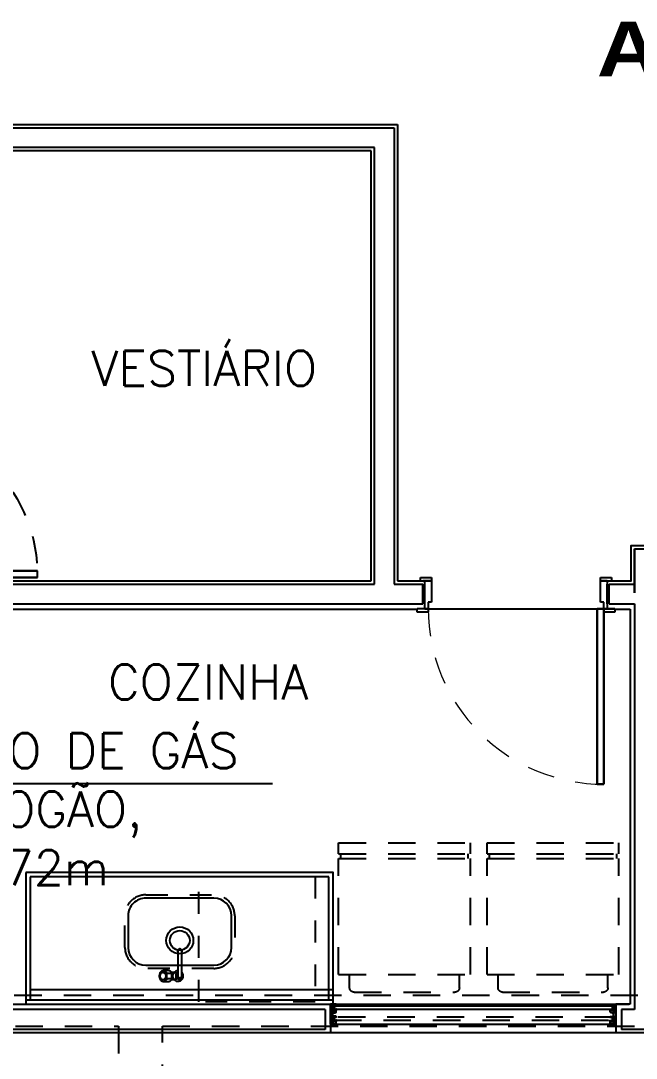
# Model space of a CAD drawing. Header units: millimetres. Extents: x 188.6 to 263.2, y 40.1 to 120.1.
# Drawn here: x 223.247 to 226.051, y 70.523 to 75.252 of the extents above; entities that cross this region are included whole.
import ezdxf

# ---------------------------------------------------------------- set-up
doc = ezdxf.new("R2010")
doc.units = ezdxf.units.MM
for name, pattern in [('HIDDEN2', [0.1875, 0.125, -0.0625]), ('XREF-TIPO$0$HIDDEN', [0.375, 0.25, -0.125]), ('XREF-TIPO$0$HIDDEN2', [0.1875, 0.125, -0.0625])]:
    doc.linetypes.add(name, pattern=pattern)
for name, color, linetype in [('ARQ', 8, 'Continuous'), ('ARQ-TXT', 8, 'Continuous'), ('ESTR-VIGAS', 11, 'HIDDEN2'), ('ESTRUTURA', 7, 'Continuous'), ('GAS-TEXTO', 7, 'Continuous'), ('INC-TEXTO', 7, 'Continuous'), ('XREF-TIPO$0$L-MC-LAYOUT MOLHADO', 8, 'Continuous'), ('XREF-TIPO$0$LAYOUT MOLHADO', 8, 'Continuous')]:
    doc.layers.add(name, color=color, linetype=linetype)
doc.styles.add('60-100', font='romans.shx', dxfattribs={"height": 0.16})
doc.styles.add('60-50', font='romans.shx', dxfattribs={"height": 0.08})
doc.styles.add('60-75', font='romans.shx', dxfattribs={"height": 0.12})
doc.styles.add('MC-ROMANS', font='romans')
doc.dimstyles.new('SETAS75', dxfattribs={"dimtxt": 0.16, "dimasz": 0.15, "dimexe": 0.15, "dimexo": 0, "dimgap": 0.1, "dimtad": 1, "dimzin": 10, "dimdsep": 46, "dimtxsty": '60-100', "dimblk1": 'OPEN', "dimblk2": 'OPEN', "dimsah": 1, "dimcen": 0, "dimclrd": 244, "dimclre": 244, "dimclrt": 7, "dimadec": 0, "dimazin": 0, "dimtfac": 1, "dimtix": 1, "dimtmove": 2, "dimatfit": 3, "dimldrblk": 'OPEN', "dimfxl": 0.15, "dimtolj": 1, "dimtzin": 6, "dimarcsym": 0})

# ---------------------------------------------------------------- blocks, each defined once
blk = doc.blocks.new('XREF-TIPO$0$A$C73AF7F6B')
at = {"color": 0}
for p, q in [((0.05, 0.14), (0.05, 0.825)), ((0.05, 0.825), (0.05, 0.14)), ((0.05, 0.825), (0.08, 0.825)), ((0.08, 0.825), (0.08, 0.14)), ((0.08, 0.14), (0.08, 0.825)), ((0, 0.155), (0.05, 0.155)), ((0, 0.14), (0, 0.155)), ((0.75, 0.155), (0.8, 0.155)), ((0.75, 0.14), (0.75, 0.155)), ((0.8, 0.155), (0.8, 0.14)), ((0, 0.14), (0.05, 0.14)), ((0.05, 0.14), (0.035, 0.14)), ((0.035, 0.015), (0.035, 0.14)), ((0.08, 0.14), (0.05, 0.14)), ((0.05, 0.14), (0.08, 0.14)), ((0.05, 0.14), (0.05, 0.095)), ((0.05, 0.095), (0.065, 0.095)), ((0.065, 0.095), (0.065, 0.015)), ((0.735, 0.095), (0.75, 0.095)), ((0.735, 0.015), (0.735, 0.095)), ((0.765, 0.14), (0.75, 0.14)), ((0.75, 0.095), (0.75, 0.14)), ((0.75, 0.14), (0.8, 0.14)), ((0.765, 0.14), (0.765, 0.015)), ((0.015, 0), (0.015, 0.015)), ((0.065, 0.015), (0.015, 0.015)), ((0.035, 0.015), (0.065, 0.015)), ((0.065, 0.015), (0.065, 0)), ((0.735, 0), (0.735, 0.015)), ((0.735, 0.015), (0.775, 0.015)), ((0.785, 0.015), (0.735, 0.015)), ((0.785, 0.015), (0.785, 0)), ((0.065, 0), (0.015, 0)), ((0.785, 0), (0.735, 0))]:
    blk.add_line(p, q, dxfattribs=at)
at = {"color": 0, "linetype": 'XREF-TIPO$0$HIDDEN2'}
blk.add_arc((0.0627, 0.1378), 0.6873, 0.1848, 91.0562, dxfattribs=at)
blk = doc.blocks.new('XREF-TIPO$0$A$C09674F7B')
h = blk.add_hatch()
h.set_pattern_fill('ANSI31', color=0, scale=0.0003, style=0)
h.paths.add_polyline_path([(0.0148, 0.0907), (0.0258, 0.0907), (0.0258, 0.0824), (0.0166, 0.0824), (0.0148, 0.0824)])
h = blk.add_hatch()
h.set_pattern_fill('ANSI31', color=0, scale=0.0003, style=0)
h.paths.add_polyline_path([(1.2852, 0.0824), (1.2852, 0.0907), (1.2742, 0.0907), (1.2742, 0.0824)])
h = blk.add_hatch()
h.set_pattern_fill('ANSI31', color=0, scale=0.0003, style=0)
h.paths.add_polyline_path([(0.0148, 0.0324), (0.0148, 0.0357), (0.0258, 0.0357), (0.0258, 0.0324), (0.0245, 0.0324)])
h = blk.add_hatch()
h.set_pattern_fill('ANSI31', color=0, scale=0.0003, style=0)
h.paths.add_polyline_path([(1.2742, 0.0305), (1.2742, 0.0338), (1.2852, 0.0338), (1.2852, 0.0305), (1.2838, 0.0305)])
at = {"color": 0}
for p, q in [((0, 0), (0, 0.0919)), ((0.0108, 0.0369), (0.0108, 0.0519)), ((0.0258, 0.0919), (1.2742, 0.0919)), ((1.2892, 0.035), (1.2892, 0.0519)), ((1.3, 0.035), (1.3, 0.0519)), ((0.0108, 0), (0.0108, 0.0353)), ((0.0144, 0), (1.289, 0))]:
    blk.add_line(p, q, dxfattribs=at)
for points in [[(0.0258, 0.0919), (0, 0.0919), (0, 0.0519), (0.0144, 0.0519, 0.446841), (0.0148, 0.0523), (0.0148, 0.0526, 0.480957), (0.0143, 0.0531), (0.0138, 0.0531), (0.0138, 0.0547, 0.329606), (0.0135, 0.0551), (0.0133, 0.0552), (0.0129, 0.0552), (0.0127, 0.0549), (0.0127, 0.0535, -0.409991), (0.0123, 0.0531), (0.0112, 0.0531, -0.414214), (0.0108, 0.0535), (0.0108, 0.0903, -0.414214), (0.0112, 0.0907), (0.0123, 0.0907, -0.414214), (0.0127, 0.0903), (0.0127, 0.0833, 0.414214), (0.0131, 0.0829), (0.0134, 0.0829, 0.414214), (0.0138, 0.0833), (0.0138, 0.0903, -0.414214), (0.0142, 0.0907), (0.0258, 0.0907), (0.0258, 0.0919)], [(1.2742, 0.0919), (1.3, 0.0919), (1.3, 0.0519), (1.2856, 0.0519, -0.446841), (1.2852, 0.0523), (1.2852, 0.0526, -0.480957), (1.2857, 0.0531), (1.2862, 0.0531), (1.2862, 0.0547, -0.329606), (1.2865, 0.0551), (1.2867, 0.0552), (1.2871, 0.0552), (1.2873, 0.0549), (1.2873, 0.0535, 0.409991), (1.2877, 0.0531), (1.2888, 0.0531, 0.414214), (1.2892, 0.0535), (1.2892, 0.0903, 0.414214), (1.2888, 0.0907), (1.2877, 0.0907, 0.414214), (1.2873, 0.0903), (1.2873, 0.0833, -0.414214), (1.2869, 0.0829), (1.2866, 0.0829, -0.414214), (1.2862, 0.0833), (1.2862, 0.0903, 0.414214), (1.2858, 0.0907), (1.2742, 0.0907), (1.2742, 0.0919)], [(0.0258, 0.0369), (0, 0.0369), (0, 0), (0.0144, 0, 0.446841), (0.0148, 0.0004), (0.0148, 0.0007, 0.480957), (0.0143, 0.0012), (0.0138, 0.0012), (0.0138, 0.0028, 0.329606), (0.0135, 0.0032), (0.0133, 0.0033), (0.0129, 0.0033), (0.0127, 0.0029), (0.0127, 0.0016, -0.409991), (0.0123, 0.0012), (0.0112, 0.0012, -0.414214), (0.0108, 0.0016), (0.0108, 0.0353, -0.414214), (0.0112, 0.0357), (0.0123, 0.0357, -0.414214), (0.0127, 0.0353), (0.0127, 0.0333, 0.414214), (0.0131, 0.0329), (0.0134, 0.0329, 0.414214), (0.0138, 0.0333), (0.0138, 0.0353, -0.414214), (0.0142, 0.0357), (0.0258, 0.0357), (0.0258, 0.0369)], [(1.2742, 0.035), (1.3, 0.035), (1.3, 0), (1.2856, 0, -0.446841), (1.2852, 0.0004), (1.2852, 0.0007, -0.480957), (1.2857, 0.0012), (1.2862, 0.0012), (1.2862, 0.0028, -0.329606), (1.2865, 0.0032), (1.2867, 0.0033), (1.2871, 0.0033), (1.2873, 0.0029), (1.2873, 0.0016, 0.409991), (1.2877, 0.0012), (1.2888, 0.0012, 0.414214), (1.2892, 0.0016), (1.2892, 0.0334, 0.414214), (1.2888, 0.0338), (1.2877, 0.0338, 0.414214), (1.2873, 0.0334), (1.2873, 0.0313, -0.414214), (1.2869, 0.0309), (1.2866, 0.0309, -0.414214), (1.2862, 0.0313), (1.2862, 0.0334, 0.414214), (1.2858, 0.0338), (1.2742, 0.0338), (1.2742, 0.035)]]:
    blk.add_lwpolyline(points, format="xyb", dxfattribs=at)
for points in [[(0.0011, 0.0907), (0.0097, 0.0907), (0.0097, 0.0532), (0.0011, 0.0532), (0.0011, 0.0907)], [(0.0014, 0.0904), (0.0094, 0.0904), (0.0094, 0.0535), (0.0014, 0.0535)], [(0.0258, 0.0907), (0.0148, 0.0907), (0.0148, 0.0824), (0.0258, 0.0824)], [(0.0166, 0.0684), (1.2838, 0.0684), (1.2838, 0.0824), (0.0166, 0.0824)], [(1.2742, 0.0907), (1.2852, 0.0907), (1.2852, 0.0824), (1.2742, 0.0824)], [(1.2989, 0.0907), (1.2903, 0.0907), (1.2903, 0.0532), (1.2989, 0.0532), (1.2989, 0.0907)], [(1.2986, 0.0904), (1.2906, 0.0904), (1.2906, 0.0535), (1.2986, 0.0535)], [(0.0011, 0.0357), (0.0097, 0.0357), (0.0097, 0.0013), (0.0011, 0.0013), (0.0011, 0.0357)], [(0.0014, 0.0354), (0.0094, 0.0354), (0.0094, 0.0016), (0.0014, 0.0016)], [(0.0258, 0.0357), (0.0148, 0.0357), (0.0148, 0.0324), (0.0258, 0.0324)], [(1.2742, 0.0338), (1.2852, 0.0338), (1.2852, 0.0305), (1.2742, 0.0305)], [(1.2989, 0.0338), (1.2903, 0.0338), (1.2903, 0.0013), (1.2989, 0.0013), (1.2989, 0.0338)], [(1.2986, 0.0335), (1.2906, 0.0335), (1.2906, 0.0016), (1.2986, 0.0016)]]:
    blk.add_lwpolyline(points, close=True, dxfattribs=at)
for points in [[(0.0258, 0.0581), (0.0258, 0.0654), (0.0257, 0.0656), (0.0254, 0.0658), (0.0252, 0.0658), (0.0249, 0.0656), (0.0248, 0.0654), (0.0248, 0.0648), (0.0148, 0.0648), (0.0141, 0.065), (0.0138, 0.0658), (0.0138, 0.0818), (0.0135, 0.0825), (0.0124, 0.0829), (0.0122, 0.0834), (0.0125, 0.0835), (0.0126, 0.0838), (0.0124, 0.0892), (0.012, 0.0894), (0.0117, 0.0894), (0.0113, 0.0892), (0.0112, 0.0839), (0.0112, 0.0834), (0.0117, 0.0822), (0.0128, 0.0818), (0.0128, 0.0658), (0.0134, 0.0643), (0.0148, 0.0638), (0.0244, 0.0638), (0.0247, 0.0636), (0.0248, 0.0634), (0.0248, 0.0581), (0.0241, 0.0558), (0.0224, 0.0544), (0.0193, 0.0534), (0.0162, 0.0529), (0.0159, 0.053), (0.0158, 0.0533), (0.0158, 0.0539), (0.0155, 0.0548), (0.0148, 0.0556), (0.0139, 0.0561), (0.0136, 0.0562), (0.0134, 0.0563), (0.0116, 0.0563), (0.0113, 0.0561), (0.0112, 0.0557), (0.0114, 0.0554), (0.0122, 0.055), (0.0124, 0.055), (0.0126, 0.055), (0.013, 0.0553), (0.0134, 0.0553), (0.0142, 0.0548), (0.0144, 0.0545), (0.0144, 0.0542), (0.0138, 0.0539), (0.0138, 0.0536), (0.0139, 0.0534), (0.0142, 0.0533), (0.0148, 0.0533), (0.0148, 0.0523), (0.0149, 0.052), (0.0152, 0.0519), (0.0191, 0.0523), (0.0228, 0.0535), (0.025, 0.0553), (0.0258, 0.0581)], [(0.0184, 0.0673), (0.019, 0.0675), (0.0197, 0.0676), (0.0199, 0.0677), (0.02, 0.068), (0.0198, 0.0683), (0.0189, 0.0683), (0.0179, 0.068), (0.017, 0.0674), (0.0169, 0.0672), (0.0169, 0.067), (0.0172, 0.0664), (0.0179, 0.0662), (0.021, 0.0662), (0.0211, 0.0661), (0.0212, 0.066), (0.0212, 0.0659), (0.0212, 0.0658), (0.0214, 0.0657), (0.0242, 0.0657), (0.0243, 0.0658), (0.0244, 0.0659), (0.0244, 0.066), (0.0244, 0.0661), (0.0246, 0.0662), (0.0256, 0.0662), (0.0258, 0.0662), (0.0258, 0.066), (0.0258, 0.0646), (0.0259, 0.0643), (0.0262, 0.0642), (0.0264, 0.0643), (0.0266, 0.0645), (0.0271, 0.0664), (0.0277, 0.0672), (0.0289, 0.0676), (0.029, 0.0678), (0.029, 0.0682), (0.0288, 0.0683), (0.0276, 0.0683), (0.0269, 0.0681), (0.0263, 0.0674), (0.0263, 0.0674), (0.0261, 0.0673), (0.0248, 0.0673), (0.0255, 0.0675), (0.0261, 0.0676), (0.0264, 0.0677), (0.0265, 0.068), (0.0265, 0.0682), (0.0264, 0.0683), (0.0253, 0.0683), (0.0243, 0.0679), (0.0235, 0.0674), (0.0234, 0.0673), (0.0232, 0.0673), (0.0214, 0.0673), (0.0221, 0.0675), (0.0228, 0.0676), (0.0231, 0.0677), (0.0232, 0.068), (0.0231, 0.0683), (0.0219, 0.0683), (0.0209, 0.068), (0.0201, 0.0674), (0.02, 0.0673), (0.0198, 0.0673), (0.0184, 0.0673)], [(1.2816, 0.0673), (1.281, 0.0675), (1.2803, 0.0676), (1.2801, 0.0677), (1.28, 0.068), (1.2802, 0.0683), (1.2811, 0.0683), (1.2821, 0.068), (1.283, 0.0674), (1.2831, 0.0672), (1.2831, 0.067), (1.2828, 0.0664), (1.2822, 0.0662), (1.2791, 0.0662), (1.2789, 0.0661), (1.2789, 0.066), (1.2789, 0.0659), (1.2788, 0.0658), (1.2787, 0.0657), (1.2759, 0.0657), (1.2757, 0.0658), (1.2757, 0.0659), (1.2757, 0.066), (1.2756, 0.0661), (1.2755, 0.0662), (1.2744, 0.0662), (1.2743, 0.0662), (1.2742, 0.066), (1.2742, 0.0646), (1.2741, 0.0643), (1.2738, 0.0642), (1.2736, 0.0643), (1.2734, 0.0645), (1.2729, 0.0664), (1.2723, 0.0672), (1.2711, 0.0676), (1.271, 0.0678), (1.271, 0.0682), (1.2713, 0.0683), (1.2724, 0.0683), (1.2731, 0.0681), (1.2737, 0.0674), (1.2738, 0.0674), (1.274, 0.0673), (1.2752, 0.0673), (1.2746, 0.0675), (1.2739, 0.0676), (1.2736, 0.0677), (1.2735, 0.068), (1.2735, 0.0682), (1.2736, 0.0683), (1.2747, 0.0683), (1.2757, 0.0679), (1.2765, 0.0674), (1.2767, 0.0673), (1.2768, 0.0673), (1.2786, 0.0673), (1.2779, 0.0675), (1.2773, 0.0676), (1.2769, 0.0677), (1.2768, 0.068), (1.2769, 0.0683), (1.2781, 0.0683), (1.2791, 0.068), (1.2799, 0.0674), (1.2801, 0.0673), (1.2802, 0.0673), (1.2816, 0.0673)], [(1.2742, 0.0581), (1.2742, 0.0654), (1.2743, 0.0656), (1.2746, 0.0658), (1.2748, 0.0658), (1.2751, 0.0656), (1.2752, 0.0654), (1.2752, 0.0648), (1.2852, 0.0648), (1.2859, 0.065), (1.2862, 0.0658), (1.2862, 0.0818), (1.2865, 0.0825), (1.2877, 0.0829), (1.2878, 0.0834), (1.2875, 0.0835), (1.2874, 0.0838), (1.2876, 0.0892), (1.288, 0.0894), (1.2883, 0.0894), (1.2887, 0.0892), (1.2888, 0.0839), (1.2888, 0.0834), (1.2884, 0.0822), (1.2872, 0.0818), (1.2872, 0.0658), (1.2866, 0.0643), (1.2852, 0.0638), (1.2756, 0.0638), (1.2754, 0.0636), (1.2752, 0.0634), (1.2752, 0.0581), (1.2759, 0.0558), (1.2776, 0.0544), (1.2807, 0.0534), (1.2838, 0.0529), (1.2841, 0.053), (1.2842, 0.0533), (1.2842, 0.0539), (1.2845, 0.0548), (1.2852, 0.0556), (1.2861, 0.0561), (1.2864, 0.0562), (1.2866, 0.0563), (1.2884, 0.0563), (1.2887, 0.0561), (1.2888, 0.0557), (1.2886, 0.0554), (1.2878, 0.055), (1.2877, 0.055), (1.2875, 0.055), (1.287, 0.0553), (1.2866, 0.0553), (1.2858, 0.0548), (1.2856, 0.0545), (1.2857, 0.0542), (1.2862, 0.0539), (1.2862, 0.0536), (1.2861, 0.0534), (1.2858, 0.0533), (1.2852, 0.0533), (1.2852, 0.0523), (1.2851, 0.052), (1.2848, 0.0519), (1.281, 0.0523), (1.2772, 0.0535), (1.275, 0.0553), (1.2742, 0.0581)], [(0.0258, 0.0062), (0.0258, 0.0154), (0.0257, 0.0156), (0.0254, 0.0158), (0.0252, 0.0158), (0.0249, 0.0156), (0.0248, 0.0154), (0.0248, 0.0148), (0.0148, 0.0148), (0.0141, 0.015), (0.0138, 0.0158), (0.0138, 0.0318), (0.0135, 0.0325), (0.0124, 0.0329), (0.0122, 0.0334), (0.0125, 0.0335), (0.0126, 0.0338), (0.0124, 0.0342), (0.012, 0.0344), (0.0117, 0.0344), (0.0113, 0.0342), (0.0112, 0.0339), (0.0112, 0.0334), (0.0117, 0.0322), (0.0128, 0.0318), (0.0128, 0.0158), (0.0134, 0.0143), (0.0148, 0.0138), (0.0244, 0.0138), (0.0247, 0.0136), (0.0248, 0.0134), (0.0248, 0.0062), (0.0241, 0.0039), (0.0224, 0.0025), (0.0194, 0.0015), (0.0162, 0.001), (0.016, 0.0011), (0.0158, 0.0014), (0.0158, 0.002), (0.0155, 0.0029), (0.0148, 0.0037), (0.0139, 0.0042), (0.0136, 0.0043), (0.0134, 0.0043), (0.0116, 0.0043), (0.0113, 0.0042), (0.0112, 0.0038), (0.0114, 0.0035), (0.0122, 0.0031), (0.0124, 0.003), (0.0126, 0.0031), (0.013, 0.0033), (0.0134, 0.0033), (0.0142, 0.0029), (0.0144, 0.0026), (0.0144, 0.0023), (0.0138, 0.002), (0.0138, 0.0017), (0.0139, 0.0015), (0.0142, 0.0013), (0.0148, 0.0013), (0.0148, 0.0004), (0.0149, 0.0001), (0.0152, 0), (0.0191, 0.0004), (0.0228, 0.0016), (0.025, 0.0034), (0.0258, 0.0062)], [(0.0184, 0.0173), (0.019, 0.0175), (0.0197, 0.0176), (0.0199, 0.0177), (0.02, 0.018), (0.0198, 0.0183), (0.0189, 0.0183), (0.0179, 0.018), (0.017, 0.0174), (0.0169, 0.0172), (0.0169, 0.017), (0.0172, 0.0164), (0.0179, 0.0162), (0.021, 0.0162), (0.0211, 0.0161), (0.0212, 0.016), (0.0212, 0.0159), (0.0212, 0.0158), (0.0214, 0.0157), (0.0242, 0.0157), (0.0243, 0.0158), (0.0244, 0.0159), (0.0244, 0.016), (0.0244, 0.0161), (0.0246, 0.0162), (0.0256, 0.0162), (0.0258, 0.0162), (0.0258, 0.016), (0.0258, 0.0146), (0.0259, 0.0143), (0.0262, 0.0142), (0.0264, 0.0143), (0.0266, 0.0145), (0.0271, 0.0164), (0.0277, 0.0172), (0.0289, 0.0176), (0.029, 0.0178), (0.029, 0.0182), (0.0288, 0.0183), (0.0276, 0.0183), (0.0269, 0.0181), (0.0263, 0.0174), (0.0263, 0.0174), (0.0261, 0.0173), (0.0248, 0.0173), (0.0255, 0.0175), (0.0261, 0.0176), (0.0264, 0.0177), (0.0265, 0.018), (0.0265, 0.0182), (0.0264, 0.0183), (0.0253, 0.0183), (0.0243, 0.0179), (0.0235, 0.0174), (0.0234, 0.0173), (0.0232, 0.0173), (0.0214, 0.0173), (0.0221, 0.0175), (0.0228, 0.0176), (0.0231, 0.0177), (0.0232, 0.018), (0.0231, 0.0183), (0.0219, 0.0183), (0.0209, 0.018), (0.0201, 0.0174), (0.02, 0.0173), (0.0198, 0.0173), (0.0184, 0.0173)], [(1.2816, 0.0154), (1.281, 0.0156), (1.2803, 0.0157), (1.2801, 0.0158), (1.28, 0.0161), (1.2802, 0.0164), (1.2811, 0.0164), (1.2821, 0.0161), (1.283, 0.0155), (1.2831, 0.0153), (1.2831, 0.0151), (1.2828, 0.0145), (1.2821, 0.0143), (1.2791, 0.0143), (1.2789, 0.0142), (1.2789, 0.0141), (1.2789, 0.014), (1.2788, 0.0139), (1.2787, 0.0138), (1.2759, 0.0138), (1.2757, 0.0139), (1.2757, 0.014), (1.2757, 0.0141), (1.2756, 0.0142), (1.2755, 0.0143), (1.2744, 0.0143), (1.2743, 0.0142), (1.2742, 0.0141), (1.2742, 0.0127), (1.2741, 0.0124), (1.2738, 0.0123), (1.2736, 0.0124), (1.2734, 0.0126), (1.2729, 0.0145), (1.2723, 0.0153), (1.2711, 0.0157), (1.271, 0.0159), (1.271, 0.0162), (1.2713, 0.0164), (1.2724, 0.0164), (1.2731, 0.0161), (1.2737, 0.0155), (1.2738, 0.0155), (1.274, 0.0154), (1.2752, 0.0154), (1.2746, 0.0156), (1.2739, 0.0157), (1.2736, 0.0158), (1.2735, 0.0161), (1.2735, 0.0163), (1.2736, 0.0164), (1.2747, 0.0164), (1.2757, 0.016), (1.2765, 0.0155), (1.2767, 0.0154), (1.2768, 0.0154), (1.2786, 0.0154), (1.2779, 0.0156), (1.2773, 0.0157), (1.2769, 0.0158), (1.2768, 0.0161), (1.2769, 0.0164), (1.2781, 0.0164), (1.2791, 0.0161), (1.2799, 0.0155), (1.2801, 0.0154), (1.2802, 0.0154), (1.2816, 0.0154)], [(1.2742, 0.0062), (1.2742, 0.0134), (1.2743, 0.0137), (1.2746, 0.0138), (1.2748, 0.0138), (1.2751, 0.0137), (1.2752, 0.0134), (1.2752, 0.0128), (1.2852, 0.0128), (1.2859, 0.0131), (1.2862, 0.0138), (1.2862, 0.0298), (1.2865, 0.0306), (1.2876, 0.031), (1.2878, 0.0314), (1.2875, 0.0316), (1.2874, 0.0319), (1.2876, 0.0323), (1.288, 0.0325), (1.2883, 0.0325), (1.2887, 0.0323), (1.2888, 0.032), (1.2888, 0.0314), (1.2884, 0.0303), (1.2872, 0.0298), (1.2872, 0.0138), (1.2866, 0.0124), (1.2852, 0.0118), (1.2756, 0.0118), (1.2754, 0.0117), (1.2752, 0.0114), (1.2752, 0.0062), (1.2759, 0.0039), (1.2776, 0.0025), (1.2807, 0.0015), (1.2838, 0.001), (1.2841, 0.0011), (1.2842, 0.0014), (1.2842, 0.002), (1.2845, 0.0029), (1.2852, 0.0037), (1.2861, 0.0042), (1.2864, 0.0043), (1.2866, 0.0043), (1.2884, 0.0043), (1.2887, 0.0042), (1.2888, 0.0038), (1.2886, 0.0035), (1.2878, 0.0031), (1.2877, 0.003), (1.2875, 0.0031), (1.287, 0.0033), (1.2866, 0.0033), (1.2858, 0.0029), (1.2856, 0.0026), (1.2857, 0.0023), (1.2862, 0.002), (1.2862, 0.0017), (1.2861, 0.0015), (1.2858, 0.0013), (1.2852, 0.0013), (1.2852, 0.0004), (1.2851, 0.0001), (1.2848, 0), (1.281, 0.0004), (1.2772, 0.0016), (1.275, 0.0034), (1.2742, 0.0062)]]:
    blk.add_lwpolyline(points, dxfattribs=at)
at = {"color": 0, "linetype": 'XREF-TIPO$0$HIDDEN', "ltscale": 0.5}
blk.add_lwpolyline([(0.0166, 0.0184), (1.2838, 0.0184), (1.2838, 0.0324), (0.0166, 0.0324)], close=True, dxfattribs=at)
blk = doc.blocks.new('XREF-TIPO$0$geladeira')
at = {"color": 0, "linetype": 'XREF-TIPO$0$HIDDEN2'}
for p, q in [((209.0014, 120.7692), (209.0014, 121.3692)), ((209.0014, 121.3692), (209.5314, 121.3692)), ((209.5314, 120.7692), (209.5314, 121.3692)), ((209.5314, 121.3592), (209.5514, 121.3592)), ((209.5514, 120.7692), (209.5514, 121.3692)), ((209.5514, 121.3692), (209.6014, 121.3692)), ((209.6014, 120.7692), (209.6014, 121.3692)), ((208.9417, 121.3192), (209.0014, 121.3192)), ((208.9217, 120.8392), (208.9217, 121.2992)), ((208.9417, 120.8192), (209.0014, 120.8192)), ((209.0014, 120.7692), (209.5314, 120.7692)), ((209.5314, 120.7792), (209.5514, 120.7792)), ((209.5514, 120.7692), (209.6014, 120.7692))]:
    blk.add_line(p, q, dxfattribs=at)
for centre, start, end in [((208.9417, 121.2992), 90, 180), ((208.9417, 120.8392), 180, 270)]:
    blk.add_arc(centre, 0.02, start, end, dxfattribs=at)
blk = doc.blocks.new('XREF-TIPO$0$A$C0189091C')
at = {"color": 0}
for p, q in [((0.05, 0.1425), (0.05, 0.9425)), ((0.05, 0.9425), (0.08, 0.9425)), ((0.08, 0.9425), (0.05, 0.9425)), ((0.05, 0.9425), (0.05, 0.1425)), ((0.08, 0.9425), (0.08, 0.1425)), ((0.08, 0.1425), (0.08, 0.9425)), ((0, 0.1575), (0.05, 0.1575)), ((0, 0.1425), (0, 0.1575)), ((0.05, 0.1425), (0, 0.1425)), ((0, 0.1425), (0.05, 0.1425)), ((0.035, 0.015), (0.035, 0.1425)), ((0.08, 0.1425), (0.05, 0.1425)), ((0.05, 0.1425), (0.08, 0.1425)), ((0.05, 0.1425), (0.05, 0.1125)), ((0.85, 0.1575), (0.9, 0.1575)), ((0.85, 0.1425), (0.85, 0.1575)), ((0.865, 0.1425), (0.85, 0.1425)), ((0.85, 0.1125), (0.85, 0.1425)), ((0.85, 0.1425), (0.9, 0.1425)), ((0.865, 0.1425), (0.865, 0.015)), ((0.9, 0.1575), (0.9, 0.1425)), ((0.05, 0.1125), (0.065, 0.1125)), ((0.065, 0.1125), (0.065, 0.015)), ((0.835, 0.1125), (0.85, 0.1125)), ((0.835, 0.015), (0.835, 0.1125)), ((0.015, 0), (0.015, 0.015)), ((0.065, 0.015), (0.015, 0.015)), ((0.065, 0), (0.015, 0)), ((0.035, 0.015), (0.065, 0.015)), ((0.065, 0.015), (0.065, 0)), ((0.835, 0), (0.835, 0.015)), ((0.835, 0.015), (0.875, 0.015)), ((0.885, 0.015), (0.835, 0.015)), ((0.885, 0), (0.835, 0)), ((0.885, 0.015), (0.885, 0))]:
    blk.add_line(p, q, dxfattribs=at)
at = {"color": 0, "linetype": 'XREF-TIPO$0$HIDDEN2', "lineweight": 13}
blk.add_arc((0.05, 0.1425), 0.8, 360, 90, dxfattribs=at)
blk = doc.blocks.new('XREF-TIPO$0$CUBA_BL47_SUPERIOR')
for p, q in [((0.155, 0.1123), (-0.155, 0.1123)), ((-0.235, 0.0323), (-0.235, -0.1128)), ((0.235, -0.1128), (0.235, 0.0323)), ((-0.155, -0.1928), (0.155, -0.1928))]:
    blk.add_line(p, q)
at = {"color": 8, "linetype": 'XREF-TIPO$0$HIDDEN2', "ltscale": 0.5}
blk.add_lwpolyline([(-0.25, 0.0323, -0.414214), (-0.155, 0.1273), (0.155, 0.1273, -0.414214), (0.25, 0.0323), (0.25, -0.1128, -0.414214), (0.155, -0.2078), (-0.155, -0.2078, -0.414214), (-0.25, -0.1128)], format="xyb", close=True, dxfattribs=at)
at = {"color": 8}
blk.add_circle((0, 0), 0.0615, dxfattribs=at)
blk.add_circle((0, 0), 0.0449)
for centre, start, end in [((-0.155, 0.0323), 90, 180), ((0.155, 0.0323), 0, 90), ((-0.155, -0.1128), 180, 270), ((0.155, -0.1128), 270, 0)]:
    blk.add_arc(centre, 0.08, start, end)
blk = doc.blocks.new('XREF-TIPO$0$DECA_1195CR40_SUPERIOR')
for p, q in [((-0.0086, 0.0002), (-0.0086, -0.1099)), ((0.0086, -0.1099), (0.0086, 0.0002)), ((0.0369, 0.016), (0.0246, 0.016)), ((0.0512, 0.0249), (0.051, 0.0249)), ((0.0513, 0.0249), (0.0512, 0.0249)), ((0.0751, 0.0249), (0.0513, 0.0249)), ((0.0766, 0.0174), (0.0761, 0.0174)), ((0.0246, -0.0151), (0.0369, -0.0151)), ((0.0513, -0.0241), (0.0751, -0.0241)), ((0.0761, -0.0166), (0.0766, -0.0166)), ((-0.0102, -0.1112), (-0.0102, -0.1129)), ((-0.0086, -0.1099), (-0.0086, -0.1112)), ((0.0086, -0.1112), (0.0086, -0.1099)), ((0.0102, -0.1129), (0.0102, -0.1112))]:
    blk.add_line(p, q)
at = {"color": 8}
for p, q in [((0.0594, 0.0116), (0.0356, 0.0116)), ((0.0356, -0.0108), (0.0594, -0.0108))]:
    blk.add_line(p, q, dxfattribs=at)
for points in [[(0.0086, 0.0002, 0), (0.0086, 0.0005, 0), (0.0086, 0.0009, 0), (0.0086, 0.0012, 0), (0.0086, 0.0014, 0), (0.0085, 0.0016, 0), (0.0085, 0.0017, 0), (0.0085, 0.0018, 0), (0.0085, 0.0019, 0), (0.0085, 0.0021, 0), (0.0084, 0.0022, 0), (0.0084, 0.0023, 0), (0.0084, 0.0024, 0), (0.0084, 0.0024, 0), (0.0083, 0.0025, 0), (0.0083, 0.0026, 0), (0.0082, 0.0029, 0), (0.0081, 0.0032, 0), (0.008, 0.0035, 0), (0.0079, 0.0038, 0), (0.0076, 0.0045, 0), (0.0073, 0.005, 0), (0.0069, 0.0056, 0), (0.0065, 0.0061, 0), (0.006, 0.0065, 0), (0.0055, 0.007, 0), (0.005, 0.0074, 0), (0.0045, 0.0077, 0), (0.004, 0.008, 0), (0.0034, 0.0083, 0), (0.0028, 0.0085, 0), (0.0022, 0.0087, 0), (0.0016, 0.0088, 0), (0.001, 0.0089, 0), (0.0003, 0.009, 0), (-0.0003, 0.009, 0), (-0.0009, 0.0089, 0), (-0.0016, 0.0088, 0), (-0.0022, 0.0087, 0), (-0.0028, 0.0085, 0), (-0.0034, 0.0083, 0), (-0.0039, 0.008, 0), (-0.0045, 0.0077, 0), (-0.005, 0.0074, 0), (-0.0055, 0.007, 0), (-0.006, 0.0066, 0), (-0.0064, 0.0061, 0), (-0.0068, 0.0056, 0), (-0.0072, 0.0051, 0), (-0.0076, 0.0045, 0), (-0.0076, 0.0043, 0), (-0.0077, 0.0042, 0), (-0.0078, 0.004, 0), (-0.0079, 0.0039, 0), (-0.0079, 0.0037, 0), (-0.008, 0.0035, 0), (-0.0081, 0.0032, 0), (-0.0082, 0.003, 0), (-0.0083, 0.0027, 0), (-0.0084, 0.0024, 0), (-0.0085, 0.002, 0), (-0.0085, 0.0016, 0), (-0.0086, 0.0011, 0), (-0.0086, 0.0007, 0), (-0.0086, 0.0002, 0)], [(0.0246, 0.016, 0), (0.0245, 0.016, 0), (0.0243, 0.016, 0), (0.0242, 0.016, 0), (0.0241, 0.016, 0), (0.024, 0.016, 0), (0.024, 0.016, 0), (0.024, 0.016, 0)], [(0.0352, 0.0117, 0), (0.0352, 0.0117, 0), (0.0353, 0.0117, 0), (0.0354, 0.0116, 0), (0.0356, 0.0116, 0)], [(0.0352, 0.0117, 0), (0.0354, 0.0111, 0), (0.0357, 0.0099, 0), (0.036, 0.0087, 0), (0.0362, 0.0075, 0), (0.0364, 0.0063, 0), (0.0366, 0.005, 0), (0.0367, 0.0037, 0), (0.0368, 0.0025, 0), (0.0368, 0.0012, 0), (0.0368, -0.0001, 0), (0.0368, -0.0013, 0), (0.0367, -0.0026, 0), (0.0366, -0.0039, 0), (0.0364, -0.0051, 0), (0.0363, -0.0064, 0), (0.036, -0.0076, 0), (0.0358, -0.0088, 0), (0.0354, -0.01, 0), (0.0352, -0.0109, 0)], [(0.051, 0.0249, 0), (0.0505, 0.0249, 0), (0.0496, 0.0248, 0), (0.0488, 0.0247, 0), (0.0479, 0.0245, 0), (0.047, 0.0243, 0), (0.0462, 0.024, 0), (0.0454, 0.0236, 0), (0.0445, 0.0232, 0), (0.0437, 0.0228, 0), (0.0429, 0.0223, 0), (0.0422, 0.0218, 0), (0.0414, 0.0212, 0), (0.0407, 0.0205, 0), (0.04, 0.0198, 0), (0.0393, 0.0191, 0), (0.0386, 0.0183, 0), (0.038, 0.0175, 0), (0.0374, 0.0167, 0), (0.0368, 0.0158, 0), (0.0363, 0.0149, 0), (0.0358, 0.0139, 0), (0.0354, 0.013, 0), (0.0353, 0.0128, 0)], [(0.0513, 0.0249, 0), (0.0513, 0.0249, 0)], [(0.0639, 0.0004, 0), (0.0641, 0.003, 0), (0.0645, 0.0056, 0), (0.0652, 0.008, 0), (0.0662, 0.0102, 0), (0.0675, 0.0122, 0), (0.0689, 0.014, 0), (0.0705, 0.0154, 0), (0.0723, 0.0164, 0), (0.0742, 0.0171, 0), (0.0761, 0.0174, 0), (0.0766, 0.0174, 0)], [(0.0766, -0.0166, 0), (0.0746, -0.0164, 0), (0.0727, -0.0158, 0), (0.0709, -0.0148, 0), (0.0693, -0.0135, 0), (0.0678, -0.0118, 0), (0.0665, -0.0099, 0), (0.0655, -0.0077, 0), (0.0647, -0.0053, 0), (0.0642, -0.0028, 0), (0.0639, -0.0002, 0), (0.0639, 0.0004, 0)], [(0.0751, -0.0241, 0), (0.0755, -0.0241, 0), (0.0764, -0.024, 0), (0.0773, -0.0239, 0), (0.0781, -0.0237, 0), (0.079, -0.0235, 0), (0.0799, -0.0233, 0), (0.0807, -0.0229, 0), (0.0815, -0.0226, 0), (0.0823, -0.0221, 0), (0.0831, -0.0217, 0), (0.0839, -0.0211, 0), (0.0847, -0.0206, 0), (0.0854, -0.02, 0), (0.0861, -0.0193, 0), (0.0868, -0.0186, 0), (0.0875, -0.0178, 0), (0.0881, -0.017, 0), (0.0888, -0.0162, 0), (0.0893, -0.0153, 0), (0.0899, -0.0144, 0), (0.0904, -0.0135, 0), (0.0909, -0.0125, 0), (0.0913, -0.0115, 0), (0.0917, -0.0105, 0), (0.0921, -0.0095, 0), (0.0924, -0.0084, 0), (0.0927, -0.0073, 0), (0.093, -0.0062, 0), (0.0932, -0.0051, 0), (0.0934, -0.004, 0), (0.0935, -0.0028, 0), (0.0936, -0.0017, 0), (0.0937, -0.0005, 0), (0.0937, 0.0006, 0), (0.0936, 0.0018, 0), (0.0936, 0.0029, 0), (0.0935, 0.0041, 0), (0.0933, 0.0052, 0), (0.0931, 0.0064, 0), (0.0929, 0.0075, 0), (0.0926, 0.0086, 0), (0.0923, 0.0096, 0), (0.092, 0.0107, 0), (0.0916, 0.0117, 0), (0.0912, 0.0128, 0), (0.0907, 0.0137, 0), (0.0902, 0.0147, 0), (0.0897, 0.0156, 0), (0.0891, 0.0165, 0), (0.0885, 0.0174, 0), (0.0879, 0.0182, 0), (0.0873, 0.019, 0), (0.0866, 0.0197, 0), (0.0859, 0.0204, 0), (0.0851, 0.0211, 0), (0.0844, 0.0217, 0), (0.0836, 0.0222, 0), (0.0828, 0.0227, 0), (0.082, 0.0232, 0), (0.0812, 0.0236, 0), (0.0803, 0.0239, 0), (0.0795, 0.0242, 0), (0.0786, 0.0245, 0), (0.0778, 0.0247, 0), (0.0769, 0.0248, 0), (0.076, 0.0249, 0), (0.0751, 0.0249, 0), (0.0751, 0.0249, 0)], [(0.0751, 0.0249, 0), (0.0751, 0.0249, 0)], [(0.0766, 0.0174, 0), (0.0785, 0.0172, 0), (0.0804, 0.0166, 0), (0.0822, 0.0157, 0), (0.0838, 0.0143, 0), (0.0853, 0.0127, 0), (0.0866, 0.0107, 0), (0.0877, 0.0085, 0), (0.0885, 0.0062, 0), (0.089, 0.0036, 0), (0.0892, 0.001, 0), (0.0891, -0.0016, 0), (0.0887, -0.0041, 0), (0.0881, -0.0066, 0), (0.0871, -0.0088, 0), (0.086, -0.0109, 0), (0.0846, -0.0127, 0), (0.083, -0.0142, 0), (0.0812, -0.0154, 0), (0.0794, -0.0161, 0), (0.0775, -0.0165, 0), (0.0766, -0.0166, 0)], [(0.024, -0.0152, 0), (0.024, -0.0152, 0), (0.024, -0.0151, 0), (0.0241, -0.0151, 0), (0.0243, -0.0151, 0), (0.0245, -0.0151, 0), (0.0246, -0.0151, 0)], [(0.0356, -0.0108, 0), (0.0354, -0.0108, 0), (0.0353, -0.0108, 0), (0.0352, -0.0108, 0), (0.0352, -0.0109, 0)], [(0.0353, -0.0119, 0), (0.0355, -0.0125, 0), (0.036, -0.0134, 0), (0.0365, -0.0144, 0), (0.037, -0.0153, 0), (0.0376, -0.0161, 0), (0.0382, -0.017, 0), (0.0389, -0.0178, 0), (0.0395, -0.0185, 0), (0.0402, -0.0193, 0), (0.041, -0.0199, 0), (0.0417, -0.0205, 0), (0.0425, -0.0211, 0), (0.0432, -0.0216, 0), (0.0441, -0.0221, 0), (0.0449, -0.0226, 0), (0.0457, -0.0229, 0), (0.0466, -0.0233, 0), (0.0474, -0.0235, 0), (0.0483, -0.0237, 0), (0.0491, -0.0239, 0), (0.05, -0.024, 0), (0.0509, -0.0241, 0), (0.0514, -0.0241, 0)], [(0.0514, -0.0241, 0), (0.0513, -0.0241, 0)], [(0.0751, -0.0241, 0), (0.0751, -0.0241, 0)], [(-0.0086, -0.1059, 0), (-0.0094, -0.1075, 0), (-0.0099, -0.1091, 0), (-0.0102, -0.1109, 0), (-0.0102, -0.1112, 0)], [(-0.0102, -0.1129, 0), (-0.01, -0.1147, 0), (-0.0096, -0.1164, 0), (-0.0088, -0.118, 0), (-0.0078, -0.1195, 0), (-0.0065, -0.1207, 0), (-0.0051, -0.1217, 0), (-0.0035, -0.1225, 0), (-0.0018, -0.1229, 0), (0, -0.1231, 0)], [(0, -0.1231, 0), (0.0018, -0.1229, 0), (0.0035, -0.1225, 0), (0.0051, -0.1217, 0), (0.0065, -0.1207, 0), (0.0078, -0.1195, 0), (0.0088, -0.118, 0), (0.0096, -0.1164, 0), (0.01, -0.1147, 0), (0.0102, -0.1129, 0)], [(0.0102, -0.1112, 0), (0.01, -0.1095, 0), (0.0096, -0.1078, 0), (0.0088, -0.1062, 0), (0.0086, -0.1059, 0)]]:
    blk.add_polyline3d(points)
for points in [[(0.0253, -0.0151, 0), (0.0249, -0.0153, 0), (0.0243, -0.0157, 0), (0.0235, -0.0161, 0), (0.0227, -0.0164, 0), (0.022, -0.0167, 0), (0.0213, -0.0168, 0), (0.0207, -0.0169, 0), (0.0201, -0.017, 0), (0.0196, -0.0169, 0), (0.0192, -0.0168, 0), (0.0186, -0.0166, 0), (0.0182, -0.0163, 0), (0.0179, -0.0159, 0), (0.0177, -0.0154, 0), (0.0175, -0.0149, 0), (0.0173, -0.0142, 0), (0.0173, -0.0135, 0), (0.0173, -0.0127, 0), (0.0173, -0.0118, 0), (0.0173, -0.0108, 0), (0.0174, -0.01, 0), (0.0174, -0.0091, 0), (0.0175, -0.0082, 0), (0.0175, -0.0072, 0), (0.0176, -0.0065, 0), (0.0176, -0.0056, 0), (0.0177, -0.0051, 0), (0.0177, -0.0044, 0), (0.0177, -0.0038, 0), (0.0177, -0.0034, 0), (0.0177, -0.003, 0), (0.0178, -0.0026, 0), (0.0178, -0.0022, 0), (0.0178, -0.0017, 0), (0.0178, -0.0012, 0), (0.0178, -0.0008, 0), (0.0178, -0.0004, 0), (0.0178, -0.0001, 0), (0.0178, 0.0004, 0), (0.0178, 0.0009, 0), (0.0178, 0.0014, 0), (0.0178, 0.0018, 0), (0.0178, 0.0022, 0), (0.0178, 0.0026, 0), (0.0178, 0.003, 0), (0.0178, 0.0034, 0), (0.0177, 0.004, 0), (0.0177, 0.0047, 0), (0.0177, 0.0053, 0), (0.0177, 0.0058, 0), (0.0176, 0.0067, 0), (0.0176, 0.0074, 0), (0.0175, 0.0087, 0), (0.0174, 0.0099, 0), (0.0174, 0.0109, 0), (0.0173, 0.0119, 0), (0.0173, 0.0129, 0), (0.0173, 0.0138, 0), (0.0173, 0.0146, 0), (0.0174, 0.0154, 0), (0.0176, 0.0161, 0), (0.0178, 0.0166, 0), (0.0181, 0.017, 0), (0.0184, 0.0173, 0), (0.0187, 0.0175, 0), (0.0192, 0.0177, 0), (0.0197, 0.0178, 0), (0.0203, 0.0178, 0), (0.0211, 0.0177, 0), (0.0219, 0.0176, 0), (0.0226, 0.0173, 0), (0.0234, 0.017, 0), (0.0242, 0.0166, 0), (0.025, 0.0162, 0), (0.0253, 0.016, 0)], [(0.0246, 0.016, 0), (0.0244, 0.016, 0), (0.0244, 0.0159, 0), (0.0243, 0.0158, 0), (0.0243, 0.0156, 0), (0.0244, 0.0154, 0), (0.0245, 0.0152, 0), (0.0248, 0.0148, 0), (0.0251, 0.0144, 0), (0.0254, 0.014, 0), (0.0258, 0.0135, 0), (0.0267, 0.0124, 0), (0.0272, 0.0118, 0), (0.0277, 0.0112, 0), (0.0282, 0.0103, 0), (0.0288, 0.0094, 0), (0.0294, 0.0083, 0), (0.0297, 0.0077, 0), (0.03, 0.0071, 0), (0.0303, 0.0064, 0), (0.0305, 0.0056, 0), (0.0307, 0.0052, 0), (0.0308, 0.0048, 0), (0.0309, 0.0044, 0), (0.031, 0.0039, 0), (0.0311, 0.0034, 0), (0.0312, 0.0029, 0), (0.0313, 0.0024, 0), (0.0313, 0.0019, 0), (0.0314, 0.0014, 0), (0.0314, 0.0009, 0), (0.0314, 0.0006, 0), (0.0314, 0.0004, 0), (0.0314, 0.0001, 0), (0.0314, -0.0002, 0), (0.0314, -0.0005, 0), (0.0314, -0.0007, 0), (0.0313, -0.001, 0), (0.0313, -0.0013, 0), (0.0313, -0.0017, 0), (0.0312, -0.0021, 0), (0.0311, -0.0025, 0), (0.0311, -0.0029, 0), (0.031, -0.0033, 0), (0.0309, -0.0036, 0), (0.0308, -0.0041, 0), (0.0306, -0.0045, 0), (0.0303, -0.0053, 0), (0.03, -0.0061, 0), (0.0297, -0.0068, 0), (0.0292, -0.0078, 0), (0.0288, -0.0086, 0), (0.0283, -0.0094, 0), (0.0278, -0.0101, 0), (0.0269, -0.0113, 0), (0.0261, -0.0124, 0), (0.0253, -0.0133, 0), (0.025, -0.0137, 0), (0.0247, -0.014, 0), (0.0245, -0.0144, 0), (0.0243, -0.0147, 0), (0.0243, -0.0149, 0), (0.0243, -0.015, 0), (0.0243, -0.0151, 0), (0.0245, -0.0151, 0), (0.0246, -0.0151, 0)], [(0.0594, 0.0129, 0), (0.0593, 0.0127, 0), (0.0593, 0.0125, 0), (0.0593, 0.0122, 0), (0.0593, 0.0119, 0), (0.0593, 0.0117, 0), (0.0594, 0.0116, 0)], [(0.0594, 0.0129, 0), (0.0607, 0.0155, 0), (0.0623, 0.0179, 0), (0.064, 0.0199, 0), (0.066, 0.0216, 0), (0.0681, 0.023, 0), (0.0703, 0.0241, 0), (0.0725, 0.0247, 0), (0.0749, 0.0249, 0), (0.0751, 0.0249, 0)], [(0.0594, -0.0108, 0), (0.0602, -0.0075, 0), (0.0607, -0.0041, 0), (0.061, -0.0006, 0), (0.0609, 0.0028, 0), (0.0605, 0.0062, 0), (0.0599, 0.0096, 0), (0.0594, 0.0116, 0)], [(0.0594, -0.0108, 0), (0.0593, -0.011, 0), (0.0593, -0.0113, 0), (0.0593, -0.0115, 0), (0.0593, -0.0118, 0), (0.0594, -0.012, 0), (0.0594, -0.0121, 0)], [(0.0751, -0.0241, 0), (0.0727, -0.0239, 0), (0.0705, -0.0233, 0), (0.0682, -0.0223, 0), (0.0662, -0.0209, 0), (0.0642, -0.0192, 0), (0.0624, -0.0172, 0), (0.0609, -0.0149, 0), (0.0595, -0.0123, 0), (0.0594, -0.0121, 0)], [(0.0086, -0.1112, 0), (0.0086, -0.1119, 0), (0.0085, -0.1126, 0), (0.0084, -0.1133, 0), (0.0082, -0.1139, 0), (0.008, -0.1145, 0), (0.0077, -0.1152, 0), (0.0074, -0.1157, 0), (0.007, -0.1163, 0), (0.0066, -0.1168, 0), (0.0061, -0.1173, 0), (0.0056, -0.1178, 0), (0.0051, -0.1182, 0), (0.0045, -0.1186, 0), (0.0039, -0.1189, 0), (0.0033, -0.1192, 0), (0.0027, -0.1194, 0), (0.002, -0.1196, 0), (0.0014, -0.1197, 0), (0.0007, -0.1198, 0), (0, -0.1198, 0), (-0.0007, -0.1198, 0), (-0.0013, -0.1197, 0), (-0.002, -0.1196, 0), (-0.0027, -0.1194, 0), (-0.0033, -0.1192, 0), (-0.0039, -0.1189, 0), (-0.0045, -0.1186, 0), (-0.0051, -0.1182, 0), (-0.0056, -0.1178, 0), (-0.0061, -0.1173, 0), (-0.0066, -0.1168, 0), (-0.007, -0.1163, 0), (-0.0073, -0.1157, 0), (-0.0077, -0.1152, 0), (-0.008, -0.1145, 0), (-0.0082, -0.1139, 0), (-0.0084, -0.1133, 0), (-0.0085, -0.1126, 0), (-0.0086, -0.1119, 0), (-0.0086, -0.1112, 0)]]:
    blk.add_polyline3d(points, dxfattribs=at)
for centre, radius, start, end in [((0.0083, 0.0004), 0.0239, 40.6224, 224.7251), ((0, 0.0004), 0.0155, 303.7054, 236.2946), ((0, 0.0004), 0.00862, 180, 180.586), ((0, 0.0004), 0.00862, 180.586, 182.5957), ((0, 0.0004), 0.00862, 357.1497, 359.5628), ((0, 0.0004), 0.00862, 359.5628, 0), ((0.0366, 0.0122), 0.0015, 156.1757, 196.6323), ((0.0083, 0.0004), 0.0239, 270.7235, 319.3776), ((0.0366, -0.0113), 0.0015, 163.3677, 203.8243)]:
    blk.add_arc(centre, radius, start, end)
for start, end in [(0, 233.4897), (306.5103, 0)]:
    blk.add_arc((0, 0.0004), 0.0145, start, end, dxfattribs=at)
blk = doc.blocks.new('XREF-TIPO$0$B10')
at = {"layer": 'XREF-TIPO$0$LAYOUT MOLHADO'}
blk.add_line((1.4, -0.02), (0, -0.02), dxfattribs=at)
at = {"layer": 'XREF-TIPO$0$LAYOUT MOLHADO', "color": 8}
for p, q in [((0.02, -0.02), (0.02, -0.58)), ((1.38, -0.58), (1.38, -0.02)), ((0.02, -0.58), (1.38, -0.58))]:
    blk.add_line(p, q, dxfattribs=at)
at = {"layer": 'XREF-TIPO$0$LAYOUT MOLHADO'}
blk.add_lwpolyline([(1.4, -0.6), (1.4, 0), (0, 0), (0, -0.6)], close=True, dxfattribs=at)
at = {"layer": 'XREF-TIPO$0$L-MC-LAYOUT MOLHADO'}
for name, p in [('XREF-TIPO$0$DECA_1195CR40_SUPERIOR', (0.698, -0.1285)), ('XREF-TIPO$0$CUBA_BL47_SUPERIOR', (0.698, -0.2904))]:
    blk.add_blockref(name, p, dxfattribs=at)
blk = doc.blocks.new('ESTR-TP-29.09.2016')
at = {"layer": 'ESTR-VIGAS'}
for points in [[(17.84, 11.2952), (14.195, 11.2952)], [(20.105, 11.2952), (17.84, 11.2952)], [(13.67, 11.1552), (17.74, 11.1552)], [(17.74, 11.1552), (17.74, 9.8852)], [(17.94, 11.1552), (20.175, 11.1552)], [(17.94, 9.9552), (17.94, 11.1552)]]:
    blk.add_lwpolyline(points, dxfattribs=at)
blk = doc.blocks.new('_OPEN')
at = {"color": 0, "linetype": 'ByBlock'}
for p, q in [((-1, 0.167), (0, 0)), ((0, 0), (-1, -0.167)), ((0, 0), (-1, 0))]:
    blk.add_line(p, q, dxfattribs=at)

msp = doc.modelspace()

# ---------------------------------------------------------------- linework, layer by layer
at = {"layer": 'ARQ'}
for p, q in [((221.3132, 74.7796), (224.9632, 74.7796)), ((221.3132, 74.7796), (224.9632, 74.7796)), ((224.9632, 74.7796), (224.9632, 72.6996)), ((224.9632, 74.7796), (224.9632, 72.6996)), ((221.2982, 74.7646), (224.9482, 74.7646)), ((221.2982, 74.7646), (224.9482, 74.7646)), ((224.9482, 74.7646), (224.9482, 72.6846)), ((224.9482, 74.7646), (224.9482, 72.6846)), ((224.8582, 74.6746), (222.6282, 74.6746)), ((224.8582, 74.6746), (222.6282, 74.6746)), ((224.8432, 74.6596), (222.6432, 74.6596)), ((224.8432, 74.6596), (222.6432, 74.6596)), ((224.8432, 72.6996), (224.8432, 74.6596)), ((224.8432, 72.6996), (224.8432, 74.6596)), ((224.8582, 72.6846), (224.8582, 74.6746)), ((224.8582, 72.6846), (224.8582, 74.6746)), ((226.0432, 72.8446), (228.3482, 72.8446)), ((226.0432, 72.8446), (226.0432, 72.6441)), ((226.0432, 72.6441), (226.0432, 72.8446)), ((226.0432, 72.8446), (228.3482, 72.8446)), ((226.0432, 72.8446), (226.0432, 72.6441)), ((226.0432, 72.6441), (226.0432, 72.8446)), ((222.5132, 72.6996), (224.8432, 72.6996)), ((222.5132, 72.6996), (224.8432, 72.6996)), ((224.9632, 72.6996), (225.0882, 72.6996)), ((224.9632, 72.6996), (225.0882, 72.6996)), ((222.5382, 72.6846), (224.8582, 72.6846)), ((222.5382, 72.6846), (224.8582, 72.6846)), ((224.9482, 72.6846), (225.0782, 72.6846)), ((224.9482, 72.6846), (225.0782, 72.6846)), ((225.0782, 72.5946), (225.0782, 72.6846)), ((225.0782, 72.5946), (225.0782, 72.6846)), ((225.9182, 72.5946), (225.9182, 72.6846)), ((225.9182, 72.5946), (225.9182, 72.6846)), ((225.9279, 72.6846), (226.0432, 72.6846)), ((225.9279, 72.5946), (225.9279, 72.6846)), ((225.9279, 72.6846), (226.0432, 72.6846)), ((225.9279, 72.5946), (225.9279, 72.6846)), ((222.5132, 72.5696), (225.0532, 72.5696)), ((222.5132, 72.5696), (225.0532, 72.5696)), ((222.5382, 72.5946), (225.0782, 72.5946)), ((222.5382, 72.5946), (225.0782, 72.5946)), ((225.1032, 72.5721), (225.9032, 72.5721)), ((225.1032, 72.5721), (225.9032, 72.5721)), ((225.9279, 72.5946), (226.0432, 72.5946)), ((225.9279, 72.5946), (226.0432, 72.5946)), ((225.9532, 72.5696), (226.0229, 72.5696)), ((225.9532, 72.5696), (226.0229, 72.5696)), ((226.0229, 72.5696), (226.0229, 70.7696)), ((226.0229, 72.5696), (226.0229, 70.7696)), ((226.0432, 72.5946), (226.0432, 70.7446)), ((226.0432, 72.5946), (226.0432, 70.7446)), ((222.4532, 70.7696), (226.0182, 70.7696)), ((222.4532, 70.7696), (226.0182, 70.7696)), ((224.6582, 70.7696), (224.6582, 70.6396)), ((224.6582, 70.7696), (224.6582, 70.6396)), ((225.9582, 70.7696), (225.9582, 70.6396)), ((226.0229, 70.7696), (225.9582, 70.7696)), ((225.9582, 70.7696), (225.9582, 70.6396)), ((226.0229, 70.7696), (225.9582, 70.7696)), ((224.6332, 70.7446), (222.4282, 70.7446)), ((224.6332, 70.7446), (222.4282, 70.7446)), ((224.6332, 70.7446), (224.6332, 70.6546)), ((224.6332, 70.7446), (224.6332, 70.6546)), ((225.9832, 70.7446), (225.9832, 70.6546)), ((226.0432, 70.7446), (225.9832, 70.7446)), ((225.9832, 70.7446), (225.9832, 70.6546)), ((226.0432, 70.7446), (225.9832, 70.7446)), ((222.2332, 70.6396), (224.6582, 70.6396)), ((222.2332, 70.6396), (224.6582, 70.6396)), ((224.6332, 70.6546), (222.2582, 70.6546)), ((224.6332, 70.6546), (222.2582, 70.6546)), ((224.6582, 70.6396), (225.9582, 70.6396)), ((224.6582, 70.6396), (225.9582, 70.6396)), ((225.9582, 70.6396), (226.2432, 70.6396)), ((225.9582, 70.6396), (226.2432, 70.6396)), ((226.2432, 70.6546), (225.9832, 70.6546)), ((226.2432, 70.6546), (225.9832, 70.6546))]:
    msp.add_line(p, q, dxfattribs=at)
at = {"layer": 'ARQ', "ltscale": 0.5}
msp.add_line((224.6698, 70.8346), (223.2948, 70.8346), dxfattribs=at)
msp.add_line((224.6698, 70.8346), (223.2948, 70.8346), dxfattribs=at)
at = {"layer": 'ARQ'}
msp.add_lwpolyline([(225.9182, 72.6996), (226.0282, 72.6996), (226.0282, 72.8596), (228.3532, 72.8596)], dxfattribs=at)
msp.add_lwpolyline([(225.9182, 72.6996), (226.0282, 72.6996), (226.0282, 72.8596), (228.3532, 72.8596)], dxfattribs=at)
at = {"layer": 'ARQ', "linetype": 'HIDDEN2', "ltscale": 0.1}
msp.add_lwpolyline([(224.0581, 71.3508), (224.5881, 71.3508), (224.5881, 70.7808), (224.0581, 70.7808)], close=True, dxfattribs=at)

# ---------------------------------------------------------------- block references
at = {"layer": 'ARQ', "xscale": -1, "rotation": 270}
for name, p in [('XREF-TIPO$0$A$C73AF7F6B', (222.4982, 72.6646)), ('XREF-TIPO$0$A$C73AF7F6B', (222.4982, 72.6646)), ('XREF-TIPO$0$geladeira', (103.926, -138.0972)), ('XREF-TIPO$0$geladeira', (103.926, -138.0972)), ('XREF-TIPO$0$geladeira', (104.6024, -138.0972)), ('XREF-TIPO$0$geladeira', (104.6024, -138.0972))]:
    msp.add_blockref(name, p, dxfattribs=at)
at = {"layer": 'ARQ', "rotation": 180}
for name, p in [('XREF-TIPO$0$A$C0189091C', (225.9532, 72.7146)), ('XREF-TIPO$0$A$C0189091C', (225.9532, 72.7146)), ('XREF-TIPO$0$B10', (224.6698, 70.7696)), ('XREF-TIPO$0$B10', (224.6698, 70.7696))]:
    msp.add_blockref(name, p, dxfattribs=at)
at = {"layer": 'ARQ'}
msp.add_blockref('XREF-TIPO$0$A$C09674F7B', (224.6582, 70.6777), dxfattribs=at)
msp.add_blockref('XREF-TIPO$0$A$C09674F7B', (224.6582, 70.6777), dxfattribs=at)
at = {"layer": 'ESTRUTURA'}
msp.add_blockref('ESTR-TP-29.09.2016', (205.9531, 59.5144), dxfattribs=at)

# ---------------------------------------------------------------- texts
at = {"layer": 'ARQ-TXT', "style": '60-75'}
for s, p in [('VESTIÁRIO', (223.5686, 73.5883)), ('COZINHA', (223.6452, 72.1578))]:
    msp.add_text(s, height=0.16, dxfattribs=at).set_placement(p)
at = {"layer": 'GAS-TEXTO', "insert": (222.6349, 72.0049), "char_height": 0.16, "width": 2.1163, "attachment_point": 1, "style": '60-50'}
msp.add_mtext('PONTO DE GÁS DO FOGÃO, H=0,72m', dxfattribs=at)
at = {"layer": 'INC-TEXTO', "insert": (225.871, 74.9951), "char_height": 0.25, "attachment_point": 7, "style": 'MC-ROMANS'}
msp.add_mtext('\\A1;{\\fArial Black|b0|i0|c0|p34;APTO TIPO B1}', dxfattribs=at)

# ---------------------------------------------------------------- leaders
at = {"layer": 'GAS-TEXTO'}
msp.add_leader([(222.5224, 71.0071), (222.5224, 71.7759), (224.3942, 71.7759)], dimstyle='SETAS75', dxfattribs=at)

doc.saveas('drawing.dxf')
